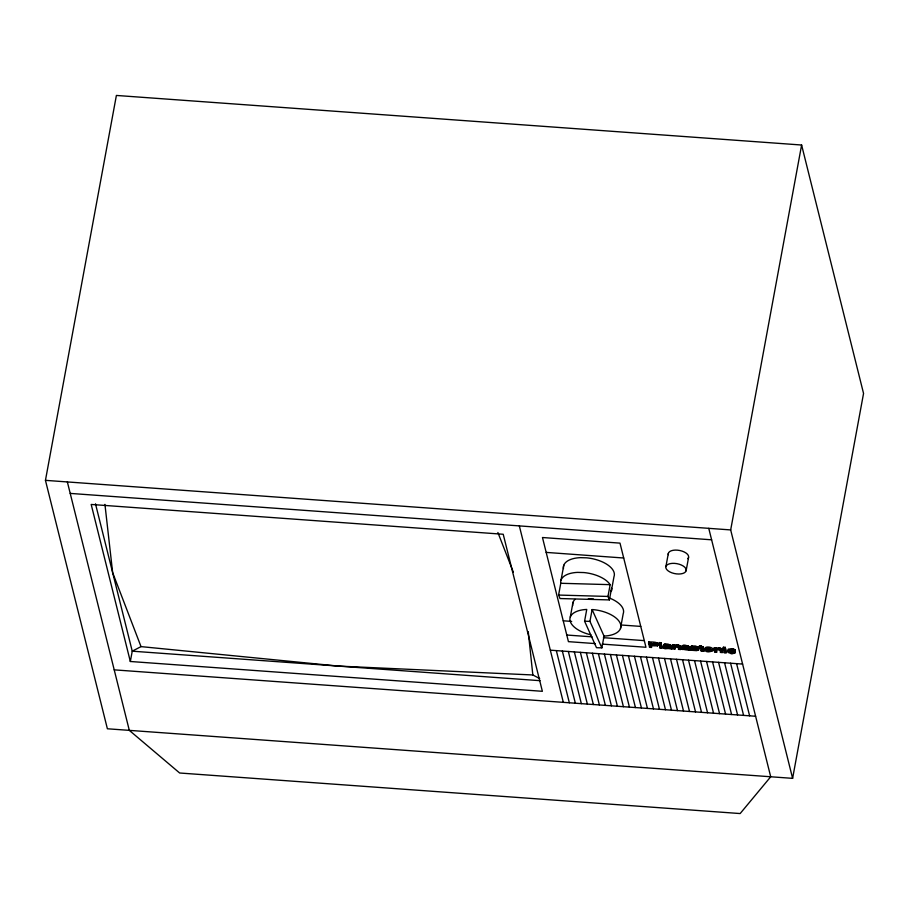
<?xml version="1.0" encoding="UTF-8"?>
<svg xmlns="http://www.w3.org/2000/svg" width="909" height="909" viewBox="0 0 909 909"><rect width="100%" height="100%" fill="white"/><g stroke="black" fill="none" stroke-linecap="round" stroke-linejoin="round"><path stroke-width="1.36" d="M663.309 647.503L668.717 646.526L663.286 646.208C664.354 641.152 673.649 645.526 671.649 648.935C669.808 648.821 668.297 648.344 666.411 648.606C662.309 650.208 663.968 642.527 663.65 647.912M663.547 645.992L663.877 646.663M683.852 646.208L683.5 647.663L681.648 647.526C682.67 640.856 695.067 650.083 688.147 650.094C672.74 648.003 688.795 649.549 686.625 646.219L687.056 647.981M690.658 649.31L692.51 650.344L696.567 650.662L698.044 649.708L692.385 648.049L697.555 648.606C698.851 644.754 687.534 645.356 691.522 648.742C700.634 650.389 694.533 650.492 690.658 649.31L691.317 646.265M698.123 650.162L698.271 648.458L695.442 647.572M687.363 647.265C685.75 649.174 680.955 649.14 687.113 649.265L687.488 647.765M690.522 648.037L693.806 647.413L697.555 648.606M690.783 646.56L691.147 648.606M687.284 646.731L681.648 647.526M45.45 480.35L116.386 95.445L801.613 145.02L863.55 393.449L792.614 778.354L107.387 728.779L45.45 480.35L730.677 529.924L792.614 778.354M130.328 661.491L91.184 504.45L503.222 534.265L542.366 691.306L130.328 661.491L132.237 651.185L95.479 503.791M561.069 579.965L563.785 565.239M558.592 595.065L560.762 583.283A25.816 12.726 10.4 0 1 577.522 572.386L584.021 572.568A25.816 12.726 10.4 0 1 610.144 584.657L607.973 596.44L609.394 599.917L560.012 598.542L558.592 595.065L607.973 596.44M570.295 617.006L573.011 602.281M604.042 636.084A25.816 12.726 10.4 0 0 620.302 623.449A25.816 12.726 10.4 0 0 593.247 609.621L592.111 609.587L604.042 636.084L601.872 647.856L596.509 647.708L584.578 621.211L586.748 609.439A25.816 12.726 10.4 0 0 569.988 620.324A25.816 12.726 10.4 0 0 590.895 634.823M601.872 647.856L589.941 621.37L592.111 609.587M609.394 599.917L611.564 588.134A25.816 12.726 10.4 0 1 611.257 591.452L613.973 576.726A25.816 12.726 10.4 0 0 586.737 557.842L580.226 557.66A25.816 12.726 10.4 0 0 563.478 568.557M620.483 628.505L623.199 613.78A25.816 12.726 10.4 0 0 608.95 597.861M651.333 644.561L651.514 647.447L649.481 647.299L648.651 641.811C650.753 642.277 660.229 641.118 657.298 645.822L651.105 645.822L651.333 644.561L654.423 644.788M650.605 643.811L655.048 644.265L655.787 645.049L650.958 645.208L650.833 642.561M650.958 645.208L651.185 643.958L655.73 644.049M665.899 566.602L668.342 553.354M654.616 645.447L654.844 644.186M655.253 645.379L655.48 644.117M655.491 645.299L655.923 643.424M657.298 645.822L657.605 645.64A2.261 1.114 10.4 0 0 657.559 644.583L657.105 642.868M657.275 644.345L657.514 643.095M657.605 645.64L657.832 644.39M659.048 643.822L659.275 642.572L661.127 642.708L661.945 648.197L660.104 648.06L659.048 643.822L660.888 643.958L661.945 648.197M660.104 648.06L659.275 642.572M660.888 643.958L661.127 642.708M663.286 646.208L663.786 644.492M663.422 647.719L663.706 645.81M663.559 645.742L664.127 644.345M664.161 646.833L664.581 644.231M664.627 646.776L665.115 644.174M664.797 648.367L665.036 647.106M665.229 647.708C673.103 645.458 665.115 651.537 665.445 646.14M665.377 647.81L665.615 646.549M665.842 647.958L666.07 646.708L668.979 646.685M666.411 648.06L666.638 646.81M666.956 648.117L667.183 646.867M667.615 648.14L667.842 646.89M668.047 646.799L668.274 645.549M671.899 648.924L670.308 646.367L668.672 645.697L668.899 644.447M668.263 648.083L668.501 646.833M668.751 647.947L669.104 646.583M669.206 645.822L669.433 644.572M669.229 648.435L669.456 647.185M669.66 645.981L669.899 644.731M670.035 646.163L670.274 644.913M670.308 646.367L670.535 645.106M670.967 648.356L671.194 647.106M671.103 648.401L671.331 647.151M671.342 648.935L671.558 647.185M671.524 648.447L671.751 647.197M671.649 648.935L672.012 647.208M672.24 645.924L672.467 644.674L674.217 644.799C673.126 648.401 681.443 643.992 680.375 649.526L678.523 649.401C679.648 646.004 672.399 645.481 674.853 649.128L673.001 648.992L672.24 645.924L674.103 646.504L674.33 645.254L676.853 644.913L679.966 645.924L680.375 649.526M686.125 570.761A10.329 5.09 10.4 0 0 672.115 563.375A10.329 5.09 10.4 0 0 669.797 571.909A10.329 5.09 10.4 0 0 686.125 570.761L688.567 557.501M673.989 646.06L674.217 644.799M674.853 649.128L675.08 647.878M675.398 646.663L676.023 645.39L675.785 646.64M676.228 646.663L676.466 645.413L678.08 645.901M676.614 646.163L676.853 644.913M676.966 646.754L677.194 645.504M677.273 646.231L677.5 644.981M677.489 646.913L677.728 645.663M677.864 646.322L678.103 645.072M678.398 646.435L678.625 645.185M678.853 646.583L679.091 645.333M678.523 649.401L678.762 648.14M679.239 646.754L679.477 645.504M679.534 646.958L679.762 645.697M679.739 647.174L679.966 645.924M681.705 647.265L682.148 645.822M681.67 648.821C682.636 644.197 689.647 647.458 690.249 650.253M681.784 649.037L682.068 647.128M682.489 645.663L682.011 649.242M682.704 646.81L682.943 645.56M682.318 649.412L682.75 646.913M682.704 649.56L682.943 648.31M682.989 648.106L683.477 645.504M683.5 647.663L683.727 646.413M684.204 649.287L684.568 647.288L686.397 647.469M684.772 649.39L685 648.14L687.465 647.912M685.318 649.446L685.545 648.197M685.977 649.469L686.204 648.208M686.409 648.128L686.636 646.878M686.625 649.412L687.261 645.776M687.556 647.151L687.795 645.901M688.022 647.31L688.249 646.06M688.397 647.492L688.636 646.231M688.67 647.685L688.897 646.435M688.579 650.185L688.806 648.935M689.102 650.242L689.556 648.435M689.374 650.253L689.692 648.481M689.681 649.765L689.92 648.515M689.704 650.265L690.113 648.526M690.011 650.265L690.363 648.537M690.635 648.253L690.976 646.39M690.806 649.571L690.897 648.06M691.079 649.799L691.045 648.322M691.522 647.424L691.76 646.174M692.044 647.378L692.272 646.129M691.942 650.185L692.169 648.935M692.51 649.446L692.738 648.185M692.51 650.344L692.999 648.458M693.237 649.901L693.465 648.651L695.976 648.878M693.84 650.037L694.078 648.787M694.544 650.117L694.783 648.867M695.135 650.14L695.362 648.89M695.646 647.663L695.874 646.401M695.624 648.469L695.851 647.219M696.18 647.787L696.408 646.538M696.646 647.958L696.885 646.697M697.044 648.14L697.283 646.89M697.135 649.219L697.589 647.106M697.51 649.367L697.737 648.117M697.578 650.503L698.055 648.276M698.192 647.81L698.419 646.56L699.816 646.651L699.589 647.912L698.317 648.31L699.714 648.412L700.759 650.833L703.873 651.219L703.975 649.446L702.202 648.935M697.919 650.355L698.419 646.56M699.589 647.912L699.589 645.742L701.441 645.867L701.43 648.037L703.236 648.662L701.555 648.549L702.043 650.367L703.873 651.219M699.714 648.412L699.941 647.163M701.43 648.037L701.441 645.867M701.487 651.037L701.725 649.787M702.043 650.367L702.271 649.117M702.18 650.503L702.418 649.253M702.475 650.605L702.702 649.356M703.111 648.162L703.339 646.913L701.668 646.788M702.964 650.674L703.202 649.412M703.236 648.662L703.339 646.913M703.282 651.208L703.589 649.446M703.736 650.696L703.975 649.446M706.452 649.344C716.917 648.117 705.282 655.378 706.679 648.094M706.668 649.196L706.895 647.947M706.736 650.492L706.509 648.651M707.032 650.685L706.975 649.242M707.407 650.844L707.27 649.424M707.85 650.98L707.634 649.594M708.361 651.094L708.588 649.844L711.122 649.549L710.679 650.946M730.677 529.924L801.613 145.02M708.94 651.151L709.179 649.901M709.52 651.174L709.747 649.924M709.94 649.299L710.179 648.049M709.997 651.139L710.224 649.89M710.384 651.06L710.611 649.81M714.065 648.958L714.304 647.708L716.053 647.833C714.906 651.423 723.28 647.015 722.201 652.56L720.348 652.423C721.485 649.037 714.235 648.515 716.678 652.162L714.838 652.026L714.065 648.958L715.928 649.537L716.201 648.299L718.678 647.935L721.791 648.946L722.201 652.56M714.838 652.026L715.065 650.776M715.815 649.083L716.053 647.833M716.678 652.162L716.462 649.094M718.451 649.196L718.678 647.935M719.099 649.253L719.337 648.003M719.678 650.174L719.928 648.094M720.223 649.469L720.451 648.219M720.689 649.605L720.917 648.356M721.076 649.787L721.303 648.526M721.36 649.98L721.598 648.731M721.564 650.208L721.791 648.946M723.155 648.469L723.382 647.219L725.234 647.344L725.155 649.242L723.155 648.469L725.155 649.242M723.314 649.106L723.382 647.219M726.052 652.832L725.518 648.515L726.052 652.832L724.212 652.696L723.678 648.378M724.212 652.696L724.439 651.446M724.996 648.594L725.234 647.344M729.382 650.333C730.177 652.889 735.097 649.833 733.302 652.526C731.529 653.469 727.904 652.321 729.461 649.787M729.37 651.969L729.597 650.719M729.563 652.162L729.802 650.912M729.836 652.344L730.075 651.094M730.177 652.503L730.416 651.242M730.586 652.628L730.825 651.378M731.075 652.73L731.302 651.48M734.699 653.06C737.222 649.219 733.12 655.991 729.995 653.082C725.223 652.526 728.37 648.606 731.745 650.174L731.972 648.924L734.392 649.492L735.324 650.23L735.086 651.48L729.234 651.037M731.643 652.798L731.87 651.548M731.745 650.174L732.438 650.276L732.665 649.015M732.37 652.81L732.597 651.548M732.961 651.083L733.302 649.151M732.938 652.707L733.472 650.105M735.086 651.48L733.654 650.56L733.881 649.31M734.154 650.753L734.392 649.492M734.302 653.207L734.529 651.946M734.574 650.969L734.802 649.719M734.892 651.208L735.12 649.958M735.006 652.878L735.233 651.617M687.113 649.265L687.124 648.515M674.705 645.765L675.637 645.413M539.696 678.58L532.833 674.967L338.25 666.081L141.02 646.617L132.237 651.185L540.037 680.682M712.315 650.208C715.247 647.276 704.486 645.413 704.816 648.856M665.49 644.879L668.263 644.89M683.625 647.458L684.522 647.288M663.9 645.595L668.672 645.697M729.95 649.492L732.131 649.469M716.871 648.56L719.019 648.526M692.715 646.731L694.635 646.742M734.029 652.048L730.222 651.833M672.126 647.674L671.251 647.674M690.488 649.003L689.613 649.003M560.762 583.283L610.144 584.657M588.316 598.849L593.475 598.997M584.578 621.211L589.941 621.37M704.1 649.969L702.907 649.924M70.22 493.405L711.622 539.81M546.184 552.399L623.71 558.012M563.239 620.802L571.693 621.404M621.029 624.983L640.765 626.403M566.784 635.027L592.157 636.857M603.428 637.675L644.311 640.629M723.541 647.856L725.393 647.992M648.424 643.061L656.877 644.117M699.362 646.992L701.203 647.117M701.793 647.299L703.464 647.413M723.439 649.628L725.291 649.765M733.461 652.242L735.313 652.378M595.213 643.595L568.432 641.652L542.468 537.514L619.995 543.127L645.958 647.265L602.269 644.106M550.32 650.174L742.608 664.081M114.216 669.853L755.618 716.258M731.972 648.924L728.279 649.106L727.677 650.537M709.304 650.435L706.725 649.992M653.844 642.777L655.548 643.129M685 648.14L683.966 647.878M732.438 650.276L733.654 650.56M497.882 532.481L513.312 572.102M141.02 646.617L112.659 572.659L104.933 504.37M708.759 528.345L770.707 776.775L740.153 813.555L179.652 773.002L129.305 730.359L67.357 481.929M736.597 663.65L749.607 715.826M730.586 663.218L743.596 715.394M724.575 662.775L737.585 714.963M718.576 662.343L731.586 714.519M714.304 647.708L714.815 649.753M712.565 661.911L725.575 714.088M706.554 661.479L719.564 713.656M699.589 645.742L699.816 646.651M700.544 661.036L713.554 713.224M694.533 660.604L707.543 712.781M688.522 660.173L701.532 712.349M682.523 659.741L695.533 711.917M676.512 659.298L689.522 711.486M672.467 644.674L673.239 647.742M670.501 658.866L683.511 711.043M664.49 658.434L677.5 710.611M658.48 658.002L671.49 710.179M651.105 645.822L651.514 647.447M648.651 641.811L649.446 644.981M652.469 657.559L665.479 709.736M646.458 657.127L659.468 709.304M640.459 656.696L653.469 708.872M634.448 656.253L647.458 708.441M628.437 655.821L641.447 707.997M622.426 655.389L635.436 707.566M616.416 654.957L629.426 707.134M610.405 654.514L623.415 706.702M604.405 654.082L617.416 706.259M598.395 653.651L611.405 705.827M592.384 653.219L605.394 705.395M586.373 652.776L599.383 704.964M580.362 652.344L593.372 704.52M574.352 651.912L587.362 704.089M568.352 651.48L581.351 703.657M562.341 651.037L575.352 703.225M556.331 650.605L569.341 702.782M519.334 525.902L563.33 702.35M528.243 631.641L532.833 674.967M668.342 554.695A10.329 5.09 10.4 0 1 679.796 550.502A10.329 5.09 10.4 0 1 687.874 558.705M572.704 605.599A25.816 12.726 10.4 0 1 575.033 599.361M712.929 650.708C701.112 655.559 704.055 642.697 712.929 650.708"/></g></svg>
